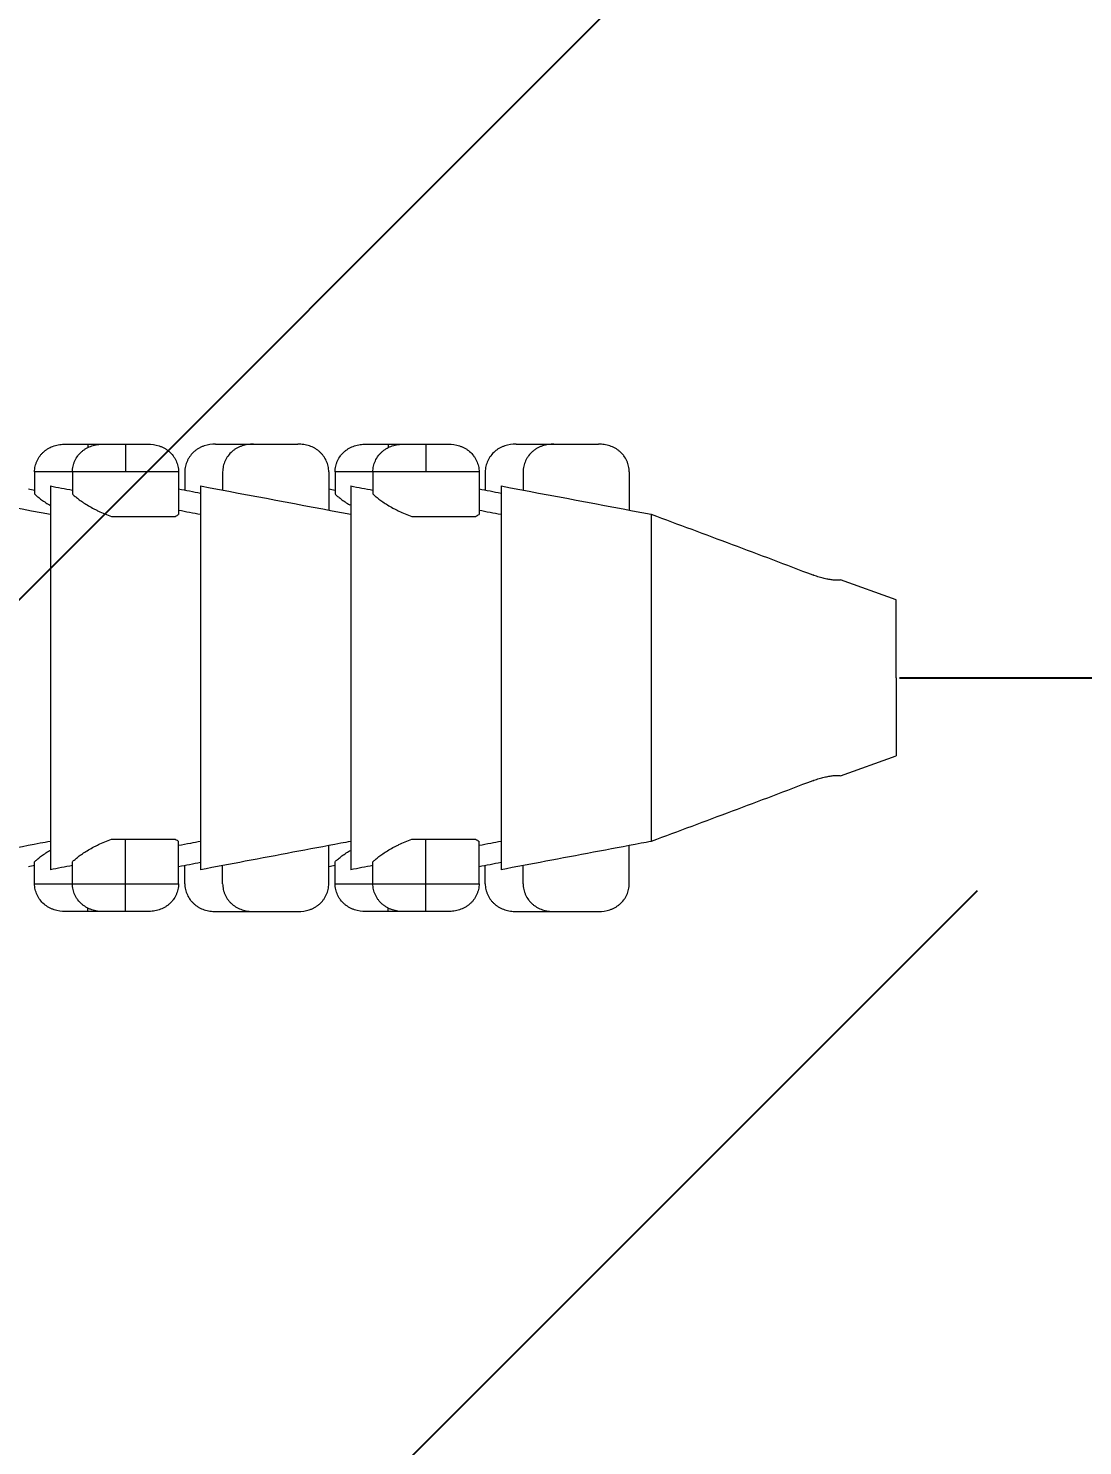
# Model space of a CAD drawing. Header units: millimetres. Extents: x 17284 to 19660, y -6011 to -2651.
# Drawn here: x 19234.32 to 19253.27, y -4805.53 to -4780.06 of the extents above; entities that cross this region are included whole.
import ezdxf

# ---------------------------------------------------------------- set-up
doc = ezdxf.new("R2010")
doc.units = ezdxf.units.MM
doc.layers.add('DIM', color=3, linetype='Continuous', lineweight=13)
doc.layers.add('hatch', color=2, linetype='Continuous')
doc.styles.get("Standard").update_dxf_attribs({"font": 'arial.ttf'})
doc.dimstyles.get("Standard").update_dxf_attribs({"dimtxt": 0.18, "dimasz": 0.18, "dimexe": 0.18, "dimexo": 0.0625, "dimgap": 0.09, "dimtad": 0, "dimtih": 1, "dimtoh": 1, "dimdec": 1, "dimdsep": 46, "dimtxsty": 'Standard', "dimcen": 0.09, "dimadec": 0, "dimazin": 0, "dimtfac": 1, "dimtdec": 1, "dimtofl": 0, "dimtmove": 0, "dimatfit": 3, "dimfxl": 1, "dimtolj": 1, "dimtzin": 0, "dimarcsym": 0})

# ---------------------------------------------------------------- blocks, each defined once
blk = doc.blocks.new('*D117')
at = {"layer": 'Defpoints', "color": 0, "transparency": 16777216}
for p in [(19249.918, -4791.73), (19343.61, -4791.73), (19249.918, -4934.73)]:
    blk.add_point(p, dxfattribs=at)
at = {"layer": 'DIM', "color": 0, "lineweight": -2, "transparency": 16777216}
for p, q in [((19249.98, -4791.73), (19343.79, -4791.73)), ((19343.61, -4809.73), (19343.61, -4849.034)), ((19343.61, -4916.73), (19343.61, -4877.427)), ((19249.98, -4934.73), (19343.79, -4934.73))]:
    blk.add_line(p, q, dxfattribs=at)
at = {"layer": 'DIM', "color": 0, "transparency": 16777216}
for points in [[(19340.61, -4809.73), (19346.61, -4809.73), (19343.61, -4791.73)], [(19340.61, -4916.73), (19346.61, -4916.73), (19343.61, -4934.73)]]:
    blk.add_solid(points, dxfattribs=at)
at = {"layer": 'DIM', "color": 3, "transparency": 16777216, "insert": (19343.61, -4863.23), "char_height": 18, "attachment_point": 5}
blk.add_mtext('\\A1;143', dxfattribs=at)

msp = doc.modelspace()

# ---------------------------------------------------------------- hatches: boundary and pattern name
at = {"layer": 'hatch'}
h = msp.add_hatch(dxfattribs=at)
h.set_pattern_fill('ANSI31', color=256, scale=5)
h.set_pattern_definition([(45, (4064.624, -113.49), (-11.22532, 11.22532), [])])
h.paths.add_polyline_path([(19201.381, -5647.37), (19251.381, -5647.37), (19251.381, -3576.803), (19201.381, -3576.803)])

# ---------------------------------------------------------------- linework, layer by layer
at = {"linetype": 'Continuous', "lineweight": 18, "extrusion": (-1, -2.22045e-16, 0)}
for p, q in [((19234.988, -4787.53), (19235.388, -4787.53)), ((19235.388, -4787.53), (19235.673, -4787.53)), ((19235.668, -4787.53), (19236.068, -4787.53)), ((19236.068, -4787.53), (19236.468, -4787.53)), ((19237.688, -4787.53), (19238.368, -4787.53)), ((19238.368, -4787.53), (19239.168, -4787.53)), ((19240.388, -4787.53), (19240.788, -4787.53)), ((19240.788, -4787.53), (19241.073, -4787.53)), ((19241.068, -4787.53), (19241.468, -4787.53)), ((19241.468, -4787.53), (19241.868, -4787.53)), ((19243.088, -4787.53), (19243.768, -4787.53)), ((19243.768, -4787.53), (19244.568, -4787.53)), ((19234.434, -4788.03), (19234.434, -4788.424)), ((19235.114, -4788.03), (19235.114, -4788.424)), ((19237.022, -4788.03), (19237.022, -4788.792)), ((19237.134, -4788.03), (19237.134, -4788.357)), ((19237.814, -4788.03), (19237.814, -4788.357)), ((19239.722, -4788.03), (19239.722, -4788.716)), ((19239.834, -4788.03), (19239.834, -4788.424)), ((19240.514, -4788.03), (19240.514, -4788.424)), ((19242.422, -4788.03), (19242.422, -4788.792)), ((19242.534, -4788.03), (19242.534, -4788.357)), ((19243.214, -4788.03), (19243.214, -4788.357)), ((19245.122, -4788.03), (19245.122, -4788.716)), ((19234.718, -4788.282), (19234.718, -4791.73)), ((19237.418, -4788.282), (19237.418, -4791.73)), ((19240.118, -4788.282), (19240.118, -4791.73)), ((19242.818, -4788.282), (19242.818, -4791.73)), ((19245.518, -4788.791), (19245.518, -4791.73)), ((19235.816, -4788.83), (19236.96, -4788.83)), ((19241.216, -4788.83), (19242.36, -4788.83)), ((19248.918, -4789.97), (19248.918, -4789.967)), ((19249.918, -4790.33), (19248.918, -4789.967)), ((19249.918, -4791.73), (19249.918, -4790.33)), ((19234.718, -4791.73), (19234.718, -4795.179)), ((19237.418, -4791.73), (19237.418, -4795.179)), ((19240.118, -4791.73), (19240.118, -4795.179)), ((19242.818, -4791.73), (19242.818, -4795.179)), ((19245.518, -4791.73), (19245.518, -4794.67)), ((19249.918, -4791.73), (19249.918, -4793.13)), ((19248.918, -4793.494), (19249.918, -4793.13)), ((19248.918, -4793.491), (19248.918, -4793.494)), ((19235.816, -4794.63), (19236.068, -4794.63)), ((19236.068, -4794.63), (19236.96, -4794.63)), ((19241.216, -4794.63), (19241.468, -4794.63)), ((19241.468, -4794.63), (19242.36, -4794.63)), ((19237.022, -4795.43), (19237.022, -4794.669)), ((19239.722, -4795.43), (19239.722, -4794.745)), ((19242.422, -4795.43), (19242.422, -4794.669)), ((19245.122, -4795.43), (19245.122, -4794.745)), ((19234.434, -4795.43), (19234.434, -4795.037)), ((19235.114, -4795.43), (19235.114, -4795.037)), ((19237.134, -4795.43), (19237.134, -4795.104)), ((19237.814, -4795.43), (19237.814, -4795.104)), ((19239.834, -4795.43), (19239.834, -4795.037)), ((19240.514, -4795.43), (19240.514, -4795.037)), ((19242.534, -4795.43), (19242.534, -4795.104)), ((19243.214, -4795.43), (19243.214, -4795.104)), ((19235.388, -4795.93), (19234.988, -4795.93)), ((19235.672, -4795.93), (19235.388, -4795.93)), ((19236.068, -4795.93), (19235.668, -4795.93)), ((19236.468, -4795.93), (19236.068, -4795.93)), ((19237.688, -4795.93), (19238.368, -4795.93)), ((19238.368, -4795.93), (19239.168, -4795.93)), ((19240.788, -4795.93), (19240.388, -4795.93)), ((19241.068, -4795.93), (19240.788, -4795.93)), ((19241.468, -4795.93), (19241.068, -4795.93)), ((19241.868, -4795.93), (19241.468, -4795.93)), ((19243.088, -4795.93), (19243.768, -4795.93)), ((19243.768, -4795.93), (19244.568, -4795.93))]:
    msp.add_line(p, q, dxfattribs=at)
at = {"linetype": 'Continuous', "lineweight": 13, "extrusion": (-1, -2.22045e-16, 0)}
for p, q in [((19235.388, -4787.53), (19235.388, -4787.593)), ((19236.068, -4787.53), (19236.068, -4788.03)), ((19240.788, -4787.53), (19240.788, -4787.593)), ((19241.468, -4787.53), (19241.468, -4788.03)), ((19235.11, -4788.03), (19234.434, -4788.03)), ((19236.068, -4788.03), (19235.114, -4788.03)), ((19237.022, -4788.03), (19236.068, -4788.03)), ((19240.51, -4788.03), (19239.834, -4788.03)), ((19241.468, -4788.03), (19240.514, -4788.03)), ((19242.422, -4788.03), (19241.468, -4788.03)), ((19236.068, -4795.43), (19236.068, -4794.63)), ((19241.468, -4795.43), (19241.468, -4794.63)), ((19234.434, -4795.43), (19235.109, -4795.43)), ((19235.114, -4795.43), (19236.068, -4795.43)), ((19236.068, -4795.43), (19237.022, -4795.43)), ((19236.068, -4795.93), (19236.068, -4795.43)), ((19239.834, -4795.43), (19240.509, -4795.43)), ((19240.514, -4795.43), (19241.468, -4795.43)), ((19241.468, -4795.93), (19241.468, -4795.43)), ((19241.468, -4795.43), (19242.422, -4795.43)), ((19235.388, -4795.93), (19235.388, -4795.867)), ((19240.788, -4795.93), (19240.788, -4795.867))]:
    msp.add_line(p, q, dxfattribs=at)
at = {"linetype": 'Continuous', "lineweight": 18}
for points, knots in [([(19234.434, -4788.03), (19234.434, -4787.995), (19234.438, -4787.961), (19234.449, -4787.91), (19234.454, -4787.894), (19234.465, -4787.861), (19234.472, -4787.844), (19234.494, -4787.797), (19234.511, -4787.768), (19234.538, -4787.733), (19234.543, -4787.726), (19234.554, -4787.713), (19234.572, -4787.693), (19234.603, -4787.663), (19234.63, -4787.642), (19234.659, -4787.622), (19234.673, -4787.613), (19234.719, -4787.587), (19234.75, -4787.573), (19234.8, -4787.557), (19234.817, -4787.552), (19234.85, -4787.544), (19234.868, -4787.54), (19234.919, -4787.533), (19234.953, -4787.53), (19234.988, -4787.53)], [0, 0, 0, 0, 0.125, 0.125, 0.1875, 0.1875, 0.25, 0.25, 0.375, 0.375, 0.40625, 0.40625, 0.4375, 0.5, 0.5625, 0.5625, 0.625, 0.625, 0.75, 0.75, 0.8125, 0.8125, 0.875, 0.875, 1, 1, 1, 1]), ([(19235.114, -4788.03), (19235.114, -4787.995), (19235.118, -4787.961), (19235.129, -4787.91), (19235.134, -4787.894), (19235.145, -4787.861), (19235.151, -4787.844), (19235.173, -4787.797), (19235.191, -4787.768), (19235.217, -4787.733), (19235.223, -4787.726), (19235.234, -4787.713), (19235.251, -4787.693), (19235.282, -4787.663), (19235.31, -4787.642), (19235.338, -4787.622), (19235.353, -4787.613), (19235.398, -4787.587), (19235.43, -4787.573), (19235.479, -4787.557), (19235.496, -4787.552), (19235.53, -4787.544), (19235.547, -4787.54), (19235.598, -4787.533), (19235.633, -4787.53), (19235.668, -4787.53)], [0, 0, 0, 0, 0.125, 0.125, 0.1875, 0.1875, 0.25, 0.25, 0.375, 0.375, 0.40625, 0.40625, 0.4375, 0.5, 0.5625, 0.5625, 0.625, 0.625, 0.75, 0.75, 0.8125, 0.8125, 0.875, 0.875, 1, 1, 1, 1]), ([(19236.468, -4787.53), (19236.538, -4787.53), (19236.606, -4787.54), (19236.688, -4787.567), (19236.705, -4787.574), (19236.736, -4787.588), (19236.767, -4787.603), (19236.797, -4787.621), (19236.818, -4787.636), (19236.825, -4787.642), (19236.839, -4787.652), (19236.845, -4787.658), (19236.879, -4787.686), (19236.902, -4787.712), (19236.934, -4787.753), (19236.943, -4787.767), (19236.957, -4787.79), (19236.961, -4787.797), (19236.969, -4787.813), (19236.973, -4787.82), (19236.992, -4787.86), (19237.003, -4787.892), (19237.014, -4787.943), (19237.017, -4787.961), (19237.021, -4787.995), (19237.022, -4788.013), (19237.022, -4788.03)], [0, 0, 0, 0, 0.25, 0.25, 0.3125, 0.3125, 0.375, 0.4375, 0.4375, 0.46875, 0.46875, 0.5, 0.5, 0.625, 0.625, 0.6875, 0.6875, 0.71875, 0.71875, 0.75, 0.75, 0.875, 0.875, 0.9375, 0.9375, 1, 1, 1, 1]), ([(19237.688, -4787.53), (19237.619, -4787.53), (19237.55, -4787.54), (19237.468, -4787.567), (19237.452, -4787.574), (19237.42, -4787.588), (19237.389, -4787.603), (19237.36, -4787.621), (19237.338, -4787.636), (19237.331, -4787.642), (19237.318, -4787.652), (19237.311, -4787.658), (19237.278, -4787.686), (19237.254, -4787.712), (19237.223, -4787.753), (19237.213, -4787.767), (19237.199, -4787.79), (19237.195, -4787.797), (19237.187, -4787.813), (19237.183, -4787.82), (19237.165, -4787.86), (19237.154, -4787.892), (19237.142, -4787.943), (19237.139, -4787.961), (19237.135, -4787.995), (19237.134, -4788.013), (19237.134, -4788.03)], [0, 0, 0, 0, 0.25, 0.25, 0.3125, 0.3125, 0.375, 0.4375, 0.4375, 0.46875, 0.46875, 0.5, 0.5, 0.625, 0.625, 0.6875, 0.6875, 0.71875, 0.71875, 0.75, 0.75, 0.875, 0.875, 0.9375, 0.9375, 1, 1, 1, 1]), ([(19238.368, -4787.53), (19238.298, -4787.53), (19238.23, -4787.54), (19238.147, -4787.567), (19238.131, -4787.574), (19238.099, -4787.588), (19238.068, -4787.603), (19238.039, -4787.621), (19238.018, -4787.636), (19238.011, -4787.642), (19237.997, -4787.652), (19237.99, -4787.658), (19237.957, -4787.686), (19237.933, -4787.712), (19237.902, -4787.753), (19237.892, -4787.767), (19237.879, -4787.79), (19237.874, -4787.797), (19237.866, -4787.813), (19237.862, -4787.82), (19237.844, -4787.86), (19237.833, -4787.892), (19237.822, -4787.943), (19237.819, -4787.961), (19237.815, -4787.995), (19237.814, -4788.013), (19237.814, -4788.03)], [0, 0, 0, 0, 0.25, 0.25, 0.3125, 0.3125, 0.375, 0.4375, 0.4375, 0.46875, 0.46875, 0.5, 0.5, 0.625, 0.625, 0.6875, 0.6875, 0.71875, 0.71875, 0.75, 0.75, 0.875, 0.875, 0.9375, 0.9375, 1, 1, 1, 1]), ([(19239.722, -4788.03), (19239.722, -4787.995), (19239.718, -4787.961), (19239.707, -4787.91), (19239.702, -4787.894), (19239.691, -4787.861), (19239.684, -4787.844), (19239.663, -4787.797), (19239.645, -4787.768), (19239.618, -4787.733), (19239.613, -4787.726), (19239.602, -4787.713), (19239.584, -4787.693), (19239.553, -4787.663), (19239.526, -4787.642), (19239.498, -4787.622), (19239.483, -4787.613), (19239.437, -4787.587), (19239.406, -4787.573), (19239.356, -4787.557), (19239.34, -4787.552), (19239.306, -4787.544), (19239.289, -4787.54), (19239.237, -4787.533), (19239.203, -4787.53), (19239.168, -4787.53)], [0, 0, 0, 0, 0.125, 0.125, 0.1875, 0.1875, 0.25, 0.25, 0.375, 0.375, 0.40625, 0.40625, 0.4375, 0.5, 0.5625, 0.5625, 0.625, 0.625, 0.75, 0.75, 0.8125, 0.8125, 0.875, 0.875, 1, 1, 1, 1]), ([(19239.834, -4788.03), (19239.834, -4787.995), (19239.838, -4787.961), (19239.849, -4787.91), (19239.854, -4787.894), (19239.865, -4787.861), (19239.872, -4787.844), (19239.894, -4787.797), (19239.911, -4787.768), (19239.938, -4787.733), (19239.943, -4787.726), (19239.954, -4787.713), (19239.972, -4787.693), (19240.003, -4787.663), (19240.03, -4787.642), (19240.059, -4787.622), (19240.073, -4787.613), (19240.119, -4787.587), (19240.15, -4787.573), (19240.2, -4787.557), (19240.217, -4787.552), (19240.25, -4787.544), (19240.268, -4787.54), (19240.319, -4787.533), (19240.353, -4787.53), (19240.388, -4787.53)], [0, 0, 0, 0, 0.125, 0.125, 0.1875, 0.1875, 0.25, 0.25, 0.375, 0.375, 0.40625, 0.40625, 0.4375, 0.5, 0.5625, 0.5625, 0.625, 0.625, 0.75, 0.75, 0.8125, 0.8125, 0.875, 0.875, 1, 1, 1, 1]), ([(19240.514, -4788.03), (19240.514, -4787.995), (19240.518, -4787.961), (19240.529, -4787.91), (19240.534, -4787.894), (19240.545, -4787.861), (19240.551, -4787.844), (19240.573, -4787.797), (19240.591, -4787.768), (19240.617, -4787.733), (19240.623, -4787.726), (19240.634, -4787.713), (19240.651, -4787.693), (19240.682, -4787.663), (19240.71, -4787.642), (19240.738, -4787.622), (19240.753, -4787.613), (19240.798, -4787.587), (19240.83, -4787.573), (19240.879, -4787.557), (19240.896, -4787.552), (19240.93, -4787.544), (19240.947, -4787.54), (19240.998, -4787.533), (19241.033, -4787.53), (19241.068, -4787.53)], [0, 0, 0, 0, 0.125, 0.125, 0.1875, 0.1875, 0.25, 0.25, 0.375, 0.375, 0.40625, 0.40625, 0.4375, 0.5, 0.5625, 0.5625, 0.625, 0.625, 0.75, 0.75, 0.8125, 0.8125, 0.875, 0.875, 1, 1, 1, 1]), ([(19241.868, -4787.53), (19241.938, -4787.53), (19242.006, -4787.54), (19242.088, -4787.567), (19242.105, -4787.574), (19242.136, -4787.588), (19242.167, -4787.603), (19242.197, -4787.621), (19242.218, -4787.636), (19242.225, -4787.642), (19242.239, -4787.652), (19242.245, -4787.658), (19242.279, -4787.686), (19242.302, -4787.712), (19242.334, -4787.753), (19242.343, -4787.767), (19242.357, -4787.79), (19242.361, -4787.797), (19242.369, -4787.813), (19242.373, -4787.82), (19242.392, -4787.86), (19242.403, -4787.892), (19242.414, -4787.943), (19242.417, -4787.961), (19242.421, -4787.995), (19242.422, -4788.013), (19242.422, -4788.03)], [0, 0, 0, 0, 0.25, 0.25, 0.3125, 0.3125, 0.375, 0.4375, 0.4375, 0.46875, 0.46875, 0.5, 0.5, 0.625, 0.625, 0.6875, 0.6875, 0.71875, 0.71875, 0.75, 0.75, 0.875, 0.875, 0.9375, 0.9375, 1, 1, 1, 1]), ([(19243.088, -4787.53), (19243.019, -4787.53), (19242.95, -4787.54), (19242.868, -4787.567), (19242.852, -4787.574), (19242.82, -4787.588), (19242.789, -4787.603), (19242.76, -4787.621), (19242.738, -4787.636), (19242.731, -4787.642), (19242.718, -4787.652), (19242.711, -4787.658), (19242.678, -4787.686), (19242.654, -4787.712), (19242.623, -4787.753), (19242.613, -4787.767), (19242.599, -4787.79), (19242.595, -4787.797), (19242.587, -4787.813), (19242.583, -4787.82), (19242.565, -4787.86), (19242.554, -4787.892), (19242.542, -4787.943), (19242.539, -4787.961), (19242.535, -4787.995), (19242.534, -4788.013), (19242.534, -4788.03)], [0, 0, 0, 0, 0.25, 0.25, 0.3125, 0.3125, 0.375, 0.4375, 0.4375, 0.46875, 0.46875, 0.5, 0.5, 0.625, 0.625, 0.6875, 0.6875, 0.71875, 0.71875, 0.75, 0.75, 0.875, 0.875, 0.9375, 0.9375, 1, 1, 1, 1]), ([(19243.768, -4787.53), (19243.698, -4787.53), (19243.63, -4787.54), (19243.547, -4787.567), (19243.531, -4787.574), (19243.499, -4787.588), (19243.468, -4787.603), (19243.439, -4787.621), (19243.418, -4787.636), (19243.411, -4787.642), (19243.397, -4787.652), (19243.39, -4787.658), (19243.357, -4787.686), (19243.333, -4787.712), (19243.302, -4787.753), (19243.292, -4787.767), (19243.279, -4787.79), (19243.274, -4787.797), (19243.266, -4787.813), (19243.262, -4787.82), (19243.244, -4787.86), (19243.233, -4787.892), (19243.222, -4787.943), (19243.219, -4787.961), (19243.215, -4787.995), (19243.214, -4788.013), (19243.214, -4788.03)], [0, 0, 0, 0, 0.25, 0.25, 0.3125, 0.3125, 0.375, 0.4375, 0.4375, 0.46875, 0.46875, 0.5, 0.5, 0.625, 0.625, 0.6875, 0.6875, 0.71875, 0.71875, 0.75, 0.75, 0.875, 0.875, 0.9375, 0.9375, 1, 1, 1, 1]), ([(19245.122, -4788.03), (19245.122, -4787.995), (19245.118, -4787.961), (19245.107, -4787.91), (19245.102, -4787.894), (19245.091, -4787.861), (19245.084, -4787.844), (19245.063, -4787.797), (19245.045, -4787.768), (19245.018, -4787.733), (19245.013, -4787.726), (19245.002, -4787.713), (19244.984, -4787.693), (19244.953, -4787.663), (19244.926, -4787.642), (19244.898, -4787.622), (19244.883, -4787.613), (19244.837, -4787.587), (19244.806, -4787.573), (19244.756, -4787.557), (19244.74, -4787.552), (19244.706, -4787.544), (19244.689, -4787.54), (19244.637, -4787.533), (19244.603, -4787.53), (19244.568, -4787.53)], [0, 0, 0, 0, 0.125, 0.125, 0.1875, 0.1875, 0.25, 0.25, 0.375, 0.375, 0.40625, 0.40625, 0.4375, 0.5, 0.5625, 0.5625, 0.625, 0.625, 0.75, 0.75, 0.8125, 0.8125, 0.875, 0.875, 1, 1, 1, 1]), ([(19234.434, -4788.424), (19234.448, -4788.438), (19234.463, -4788.453), (19234.499, -4788.484), (19234.519, -4788.5), (19234.552, -4788.525), (19234.564, -4788.534), (19234.589, -4788.552), (19234.602, -4788.56), (19234.642, -4788.587), (19234.67, -4788.606), (19234.703, -4788.625), (19234.705, -4788.627), (19234.708, -4788.629)], [0, 0, 0, 0, 0.244671, 0.244671, 0.489341, 0.489341, 0.611677, 0.611677, 0.734012, 0.734012, 0.978683, 0.978683, 1, 1, 1, 1]), ([(19235.114, -4788.424), (19235.127, -4788.438), (19235.143, -4788.453), (19235.178, -4788.484), (19235.198, -4788.5), (19235.232, -4788.525), (19235.244, -4788.534), (19235.268, -4788.552), (19235.281, -4788.56), (19235.321, -4788.587), (19235.349, -4788.606), (19235.409, -4788.642), (19235.441, -4788.66), (19235.491, -4788.688), (19235.509, -4788.697), (19235.544, -4788.715), (19235.562, -4788.724), (19235.617, -4788.75), (19235.655, -4788.767), (19235.733, -4788.8), (19235.774, -4788.816), (19235.816, -4788.83)], [0, 0, 0, 0, 0.125, 0.125, 0.25, 0.25, 0.3125, 0.3125, 0.375, 0.375, 0.5, 0.5, 0.625, 0.625, 0.6875, 0.6875, 0.75, 0.75, 0.875, 0.875, 1, 1, 1, 1]), ([(19239.834, -4788.424), (19239.848, -4788.438), (19239.863, -4788.453), (19239.899, -4788.484), (19239.919, -4788.5), (19239.952, -4788.525), (19239.964, -4788.534), (19239.989, -4788.552), (19240.002, -4788.56), (19240.042, -4788.587), (19240.07, -4788.606), (19240.103, -4788.625), (19240.105, -4788.627), (19240.108, -4788.629)], [0, 0, 0, 0, 0.244671, 0.244671, 0.489341, 0.489341, 0.611677, 0.611677, 0.734012, 0.734012, 0.978683, 0.978683, 1, 1, 1, 1]), ([(19240.514, -4788.424), (19240.527, -4788.438), (19240.543, -4788.453), (19240.578, -4788.484), (19240.598, -4788.5), (19240.632, -4788.525), (19240.644, -4788.534), (19240.668, -4788.552), (19240.681, -4788.56), (19240.721, -4788.587), (19240.749, -4788.606), (19240.809, -4788.642), (19240.841, -4788.66), (19240.891, -4788.688), (19240.909, -4788.697), (19240.944, -4788.715), (19240.962, -4788.724), (19241.017, -4788.75), (19241.055, -4788.767), (19241.133, -4788.8), (19241.174, -4788.816), (19241.216, -4788.83)], [0, 0, 0, 0, 0.125, 0.125, 0.25, 0.25, 0.3125, 0.3125, 0.375, 0.375, 0.5, 0.5, 0.625, 0.625, 0.6875, 0.6875, 0.75, 0.75, 0.875, 0.875, 1, 1, 1, 1]), ([(19245.518, -4788.791), (19246.002, -4788.971), (19246.486, -4789.151), (19247.453, -4789.513), (19247.936, -4789.695), (19248.418, -4789.88)], [0, 0, 0, 0, 0.5, 0.5, 1, 1, 1, 1]), ([(19248.918, -4789.97), (19248.918, -4789.971), (19248.914, -4789.973), (19248.905, -4789.975), (19248.901, -4789.976), (19248.891, -4789.976), (19248.885, -4789.977), (19248.866, -4789.977), (19248.85, -4789.977), (19248.827, -4789.976), (19248.822, -4789.976), (19248.812, -4789.975), (19248.806, -4789.975), (19248.79, -4789.973), (19248.779, -4789.972), (19248.744, -4789.968), (19248.718, -4789.964), (19248.663, -4789.953), (19248.634, -4789.947), (19248.589, -4789.936), (19248.574, -4789.931), (19248.543, -4789.922), (19248.527, -4789.918), (19248.48, -4789.903), (19248.449, -4789.892), (19248.418, -4789.88)], [0, 0, 0, 0, 0.125, 0.125, 0.1875, 0.1875, 0.25, 0.25, 0.375, 0.375, 0.40625, 0.40625, 0.4375, 0.4375, 0.5, 0.5, 0.625, 0.625, 0.75, 0.75, 0.8125, 0.8125, 0.875, 0.875, 1, 1, 1, 1]), ([(19248.418, -4793.581), (19247.936, -4793.765), (19247.453, -4793.948), (19246.486, -4794.31), (19246.002, -4794.49), (19245.518, -4794.67)], [0, 0, 0, 0, 0.5, 0.5, 1, 1, 1, 1]), ([(19248.418, -4793.581), (19248.449, -4793.569), (19248.48, -4793.558), (19248.527, -4793.543), (19248.542, -4793.538), (19248.573, -4793.53), (19248.588, -4793.525), (19248.634, -4793.514), (19248.662, -4793.508), (19248.703, -4793.5), (19248.717, -4793.497), (19248.743, -4793.493), (19248.755, -4793.492), (19248.791, -4793.487), (19248.812, -4793.486), (19248.836, -4793.484), (19248.84, -4793.484), (19248.849, -4793.484), (19248.861, -4793.484), (19248.879, -4793.484), (19248.891, -4793.484), (19248.9, -4793.485), (19248.905, -4793.486), (19248.914, -4793.488), (19248.918, -4793.489), (19248.918, -4793.491)], [0, 0, 0, 0, 0.125, 0.125, 0.1875, 0.1875, 0.25, 0.25, 0.375, 0.375, 0.4375, 0.4375, 0.5, 0.5, 0.625, 0.625, 0.65625, 0.65625, 0.6875, 0.75, 0.8125, 0.8125, 0.875, 0.875, 1, 1, 1, 1]), ([(19235.114, -4795.037), (19235.127, -4795.023), (19235.143, -4795.008), (19235.178, -4794.977), (19235.198, -4794.961), (19235.232, -4794.935), (19235.244, -4794.927), (19235.268, -4794.909), (19235.281, -4794.9), (19235.321, -4794.873), (19235.349, -4794.855), (19235.409, -4794.819), (19235.441, -4794.801), (19235.491, -4794.773), (19235.509, -4794.764), (19235.544, -4794.746), (19235.562, -4794.737), (19235.617, -4794.711), (19235.655, -4794.694), (19235.733, -4794.661), (19235.774, -4794.645), (19235.816, -4794.63)], [0, 0, 0, 0, 0.125, 0.125, 0.25, 0.25, 0.3125, 0.3125, 0.375, 0.375, 0.5, 0.5, 0.625, 0.625, 0.6875, 0.6875, 0.75, 0.75, 0.875, 0.875, 1, 1, 1, 1]), ([(19240.514, -4795.037), (19240.527, -4795.023), (19240.543, -4795.008), (19240.578, -4794.977), (19240.598, -4794.961), (19240.632, -4794.935), (19240.644, -4794.927), (19240.668, -4794.909), (19240.681, -4794.9), (19240.721, -4794.873), (19240.749, -4794.855), (19240.809, -4794.819), (19240.841, -4794.801), (19240.891, -4794.773), (19240.909, -4794.764), (19240.944, -4794.746), (19240.962, -4794.737), (19241.017, -4794.711), (19241.055, -4794.694), (19241.133, -4794.661), (19241.174, -4794.645), (19241.216, -4794.63)], [0, 0, 0, 0, 0.125, 0.125, 0.25, 0.25, 0.3125, 0.3125, 0.375, 0.375, 0.5, 0.5, 0.625, 0.625, 0.6875, 0.6875, 0.75, 0.75, 0.875, 0.875, 1, 1, 1, 1]), ([(19234.718, -4794.67), (19234.657, -4794.681), (19234.596, -4794.693), (19233.964, -4794.812), (19233.392, -4794.92), (19232.553, -4795.078), (19232.285, -4795.128), (19232.018, -4795.179)], [0, 0, 0, 0, 0.067447, 0.067447, 0.702741, 0.702741, 1, 1, 1, 1]), ([(19234.434, -4795.037), (19234.448, -4795.023), (19234.463, -4795.008), (19234.499, -4794.977), (19234.519, -4794.961), (19234.552, -4794.935), (19234.564, -4794.927), (19234.589, -4794.909), (19234.602, -4794.9), (19234.642, -4794.873), (19234.67, -4794.855), (19234.703, -4794.835), (19234.705, -4794.834), (19234.708, -4794.832)], [0, 0, 0, 0, 0.244671, 0.244671, 0.489341, 0.489341, 0.611677, 0.611677, 0.734012, 0.734012, 0.978683, 0.978683, 1, 1, 1, 1]), ([(19237.418, -4794.67), (19237.357, -4794.681), (19237.296, -4794.693), (19237.164, -4794.718), (19237.093, -4794.731), (19237.022, -4794.745)], [0, 0, 0, 0, 0.459752, 0.459752, 1, 1, 1, 1]), ([(19240.118, -4794.67), (19240.057, -4794.681), (19239.996, -4794.693), (19239.364, -4794.812), (19238.792, -4794.92), (19237.953, -4795.078), (19237.685, -4795.128), (19237.418, -4795.179)], [0, 0, 0, 0, 0.067447, 0.067447, 0.702741, 0.702741, 1, 1, 1, 1]), ([(19239.834, -4795.037), (19239.848, -4795.023), (19239.863, -4795.008), (19239.899, -4794.977), (19239.919, -4794.961), (19239.952, -4794.935), (19239.964, -4794.927), (19239.989, -4794.909), (19240.002, -4794.9), (19240.042, -4794.873), (19240.07, -4794.855), (19240.103, -4794.835), (19240.105, -4794.834), (19240.108, -4794.832)], [0, 0, 0, 0, 0.244671, 0.244671, 0.489341, 0.489341, 0.611677, 0.611677, 0.734012, 0.734012, 0.978683, 0.978683, 1, 1, 1, 1]), ([(19242.818, -4794.67), (19242.757, -4794.681), (19242.696, -4794.693), (19242.564, -4794.718), (19242.493, -4794.731), (19242.422, -4794.745)], [0, 0, 0, 0, 0.459752, 0.459752, 1, 1, 1, 1]), ([(19245.518, -4794.67), (19245.457, -4794.681), (19245.396, -4794.693), (19244.764, -4794.812), (19244.192, -4794.92), (19243.353, -4795.078), (19243.085, -4795.128), (19242.818, -4795.179)], [0, 0, 0, 0, 0.067447, 0.067447, 0.702741, 0.702741, 1, 1, 1, 1]), ([(19234.988, -4795.93), (19234.919, -4795.93), (19234.85, -4795.921), (19234.768, -4795.894), (19234.752, -4795.887), (19234.72, -4795.873), (19234.689, -4795.858), (19234.66, -4795.839), (19234.638, -4795.824), (19234.631, -4795.819), (19234.618, -4795.809), (19234.611, -4795.803), (19234.578, -4795.774), (19234.554, -4795.749), (19234.523, -4795.708), (19234.513, -4795.694), (19234.499, -4795.671), (19234.495, -4795.664), (19234.487, -4795.648), (19234.483, -4795.64), (19234.465, -4795.601), (19234.454, -4795.568), (19234.442, -4795.517), (19234.439, -4795.5), (19234.435, -4795.465), (19234.434, -4795.448), (19234.434, -4795.43)], [0, 0, 0, 0, 0.25, 0.25, 0.3125, 0.3125, 0.375, 0.4375, 0.4375, 0.46875, 0.46875, 0.5, 0.5, 0.625, 0.625, 0.6875, 0.6875, 0.71875, 0.71875, 0.75, 0.75, 0.875, 0.875, 0.9375, 0.9375, 1, 1, 1, 1]), ([(19235.668, -4795.93), (19235.598, -4795.93), (19235.53, -4795.921), (19235.447, -4795.894), (19235.431, -4795.887), (19235.399, -4795.873), (19235.368, -4795.858), (19235.339, -4795.839), (19235.318, -4795.824), (19235.311, -4795.819), (19235.297, -4795.809), (19235.29, -4795.803), (19235.257, -4795.774), (19235.233, -4795.749), (19235.202, -4795.708), (19235.192, -4795.694), (19235.179, -4795.671), (19235.174, -4795.664), (19235.166, -4795.648), (19235.162, -4795.64), (19235.144, -4795.601), (19235.133, -4795.568), (19235.122, -4795.517), (19235.119, -4795.5), (19235.115, -4795.465), (19235.114, -4795.448), (19235.114, -4795.43)], [0, 0, 0, 0, 0.25, 0.25, 0.3125, 0.3125, 0.375, 0.4375, 0.4375, 0.46875, 0.46875, 0.5, 0.5, 0.625, 0.625, 0.6875, 0.6875, 0.71875, 0.71875, 0.75, 0.75, 0.875, 0.875, 0.9375, 0.9375, 1, 1, 1, 1]), ([(19237.022, -4795.43), (19237.022, -4795.465), (19237.018, -4795.5), (19237.007, -4795.55), (19237.002, -4795.567), (19236.991, -4795.6), (19236.984, -4795.616), (19236.963, -4795.663), (19236.945, -4795.693), (19236.918, -4795.728), (19236.913, -4795.735), (19236.902, -4795.748), (19236.884, -4795.767), (19236.853, -4795.797), (19236.826, -4795.819), (19236.798, -4795.839), (19236.783, -4795.848), (19236.737, -4795.874), (19236.706, -4795.888), (19236.656, -4795.904), (19236.64, -4795.909), (19236.606, -4795.917), (19236.589, -4795.92), (19236.537, -4795.928), (19236.503, -4795.93), (19236.468, -4795.93)], [0, 0, 0, 0, 0.125, 0.125, 0.1875, 0.1875, 0.25, 0.25, 0.375, 0.375, 0.40625, 0.40625, 0.4375, 0.5, 0.5625, 0.5625, 0.625, 0.625, 0.75, 0.75, 0.8125, 0.8125, 0.875, 0.875, 1, 1, 1, 1]), ([(19237.134, -4795.43), (19237.134, -4795.465), (19237.138, -4795.5), (19237.149, -4795.55), (19237.154, -4795.567), (19237.165, -4795.6), (19237.172, -4795.616), (19237.194, -4795.663), (19237.211, -4795.693), (19237.238, -4795.728), (19237.243, -4795.735), (19237.254, -4795.748), (19237.272, -4795.767), (19237.303, -4795.797), (19237.33, -4795.819), (19237.359, -4795.839), (19237.373, -4795.848), (19237.419, -4795.874), (19237.45, -4795.888), (19237.5, -4795.904), (19237.517, -4795.909), (19237.55, -4795.917), (19237.568, -4795.92), (19237.619, -4795.928), (19237.653, -4795.93), (19237.688, -4795.93)], [0, 0, 0, 0, 0.125, 0.125, 0.1875, 0.1875, 0.25, 0.25, 0.375, 0.375, 0.40625, 0.40625, 0.4375, 0.5, 0.5625, 0.5625, 0.625, 0.625, 0.75, 0.75, 0.8125, 0.8125, 0.875, 0.875, 1, 1, 1, 1]), ([(19237.814, -4795.43), (19237.814, -4795.465), (19237.818, -4795.5), (19237.829, -4795.55), (19237.834, -4795.567), (19237.845, -4795.6), (19237.851, -4795.616), (19237.873, -4795.663), (19237.891, -4795.693), (19237.917, -4795.728), (19237.923, -4795.735), (19237.934, -4795.748), (19237.951, -4795.767), (19237.982, -4795.797), (19238.01, -4795.819), (19238.038, -4795.839), (19238.053, -4795.848), (19238.098, -4795.874), (19238.13, -4795.888), (19238.179, -4795.904), (19238.196, -4795.909), (19238.23, -4795.917), (19238.247, -4795.92), (19238.298, -4795.928), (19238.333, -4795.93), (19238.368, -4795.93)], [0, 0, 0, 0, 0.125, 0.125, 0.1875, 0.1875, 0.25, 0.25, 0.375, 0.375, 0.40625, 0.40625, 0.4375, 0.5, 0.5625, 0.5625, 0.625, 0.625, 0.75, 0.75, 0.8125, 0.8125, 0.875, 0.875, 1, 1, 1, 1]), ([(19239.168, -4795.93), (19239.238, -4795.93), (19239.306, -4795.921), (19239.388, -4795.894), (19239.405, -4795.887), (19239.436, -4795.873), (19239.467, -4795.858), (19239.497, -4795.839), (19239.518, -4795.824), (19239.525, -4795.819), (19239.539, -4795.809), (19239.545, -4795.803), (19239.579, -4795.774), (19239.602, -4795.749), (19239.634, -4795.708), (19239.643, -4795.694), (19239.657, -4795.671), (19239.661, -4795.664), (19239.669, -4795.648), (19239.673, -4795.64), (19239.692, -4795.601), (19239.703, -4795.568), (19239.714, -4795.517), (19239.717, -4795.5), (19239.721, -4795.465), (19239.722, -4795.448), (19239.722, -4795.43)], [0, 0, 0, 0, 0.25, 0.25, 0.3125, 0.3125, 0.375, 0.4375, 0.4375, 0.46875, 0.46875, 0.5, 0.5, 0.625, 0.625, 0.6875, 0.6875, 0.71875, 0.71875, 0.75, 0.75, 0.875, 0.875, 0.9375, 0.9375, 1, 1, 1, 1]), ([(19240.388, -4795.93), (19240.319, -4795.93), (19240.25, -4795.921), (19240.168, -4795.894), (19240.152, -4795.887), (19240.12, -4795.873), (19240.089, -4795.858), (19240.06, -4795.839), (19240.038, -4795.824), (19240.031, -4795.819), (19240.018, -4795.809), (19240.011, -4795.803), (19239.978, -4795.774), (19239.954, -4795.749), (19239.923, -4795.708), (19239.913, -4795.694), (19239.899, -4795.671), (19239.895, -4795.664), (19239.887, -4795.648), (19239.883, -4795.64), (19239.865, -4795.601), (19239.854, -4795.568), (19239.842, -4795.517), (19239.839, -4795.5), (19239.835, -4795.465), (19239.834, -4795.448), (19239.834, -4795.43)], [0, 0, 0, 0, 0.25, 0.25, 0.3125, 0.3125, 0.375, 0.4375, 0.4375, 0.46875, 0.46875, 0.5, 0.5, 0.625, 0.625, 0.6875, 0.6875, 0.71875, 0.71875, 0.75, 0.75, 0.875, 0.875, 0.9375, 0.9375, 1, 1, 1, 1]), ([(19241.068, -4795.93), (19240.998, -4795.93), (19240.93, -4795.921), (19240.847, -4795.894), (19240.831, -4795.887), (19240.799, -4795.873), (19240.768, -4795.858), (19240.739, -4795.839), (19240.718, -4795.824), (19240.711, -4795.819), (19240.697, -4795.809), (19240.69, -4795.803), (19240.657, -4795.774), (19240.633, -4795.749), (19240.602, -4795.708), (19240.592, -4795.694), (19240.579, -4795.671), (19240.574, -4795.664), (19240.566, -4795.648), (19240.562, -4795.64), (19240.544, -4795.601), (19240.533, -4795.568), (19240.522, -4795.517), (19240.519, -4795.5), (19240.515, -4795.465), (19240.514, -4795.448), (19240.514, -4795.43)], [0, 0, 0, 0, 0.25, 0.25, 0.3125, 0.3125, 0.375, 0.4375, 0.4375, 0.46875, 0.46875, 0.5, 0.5, 0.625, 0.625, 0.6875, 0.6875, 0.71875, 0.71875, 0.75, 0.75, 0.875, 0.875, 0.9375, 0.9375, 1, 1, 1, 1]), ([(19242.422, -4795.43), (19242.422, -4795.465), (19242.418, -4795.5), (19242.407, -4795.55), (19242.402, -4795.567), (19242.391, -4795.6), (19242.384, -4795.616), (19242.363, -4795.663), (19242.345, -4795.693), (19242.318, -4795.728), (19242.313, -4795.735), (19242.302, -4795.748), (19242.284, -4795.767), (19242.253, -4795.797), (19242.226, -4795.819), (19242.198, -4795.839), (19242.183, -4795.848), (19242.137, -4795.874), (19242.106, -4795.888), (19242.056, -4795.904), (19242.04, -4795.909), (19242.006, -4795.917), (19241.989, -4795.92), (19241.937, -4795.928), (19241.903, -4795.93), (19241.868, -4795.93)], [0, 0, 0, 0, 0.125, 0.125, 0.1875, 0.1875, 0.25, 0.25, 0.375, 0.375, 0.40625, 0.40625, 0.4375, 0.5, 0.5625, 0.5625, 0.625, 0.625, 0.75, 0.75, 0.8125, 0.8125, 0.875, 0.875, 1, 1, 1, 1]), ([(19242.534, -4795.43), (19242.534, -4795.465), (19242.538, -4795.5), (19242.549, -4795.55), (19242.554, -4795.567), (19242.565, -4795.6), (19242.572, -4795.616), (19242.594, -4795.663), (19242.611, -4795.693), (19242.638, -4795.728), (19242.643, -4795.735), (19242.654, -4795.748), (19242.672, -4795.767), (19242.703, -4795.797), (19242.73, -4795.819), (19242.759, -4795.839), (19242.773, -4795.848), (19242.819, -4795.874), (19242.85, -4795.888), (19242.9, -4795.904), (19242.917, -4795.909), (19242.95, -4795.917), (19242.968, -4795.92), (19243.019, -4795.928), (19243.053, -4795.93), (19243.088, -4795.93)], [0, 0, 0, 0, 0.125, 0.125, 0.1875, 0.1875, 0.25, 0.25, 0.375, 0.375, 0.40625, 0.40625, 0.4375, 0.5, 0.5625, 0.5625, 0.625, 0.625, 0.75, 0.75, 0.8125, 0.8125, 0.875, 0.875, 1, 1, 1, 1]), ([(19243.214, -4795.43), (19243.214, -4795.465), (19243.218, -4795.5), (19243.229, -4795.55), (19243.234, -4795.567), (19243.245, -4795.6), (19243.251, -4795.616), (19243.273, -4795.663), (19243.291, -4795.693), (19243.317, -4795.728), (19243.323, -4795.735), (19243.334, -4795.748), (19243.351, -4795.767), (19243.382, -4795.797), (19243.41, -4795.819), (19243.438, -4795.839), (19243.453, -4795.848), (19243.498, -4795.874), (19243.53, -4795.888), (19243.579, -4795.904), (19243.596, -4795.909), (19243.63, -4795.917), (19243.647, -4795.92), (19243.698, -4795.928), (19243.733, -4795.93), (19243.768, -4795.93)], [0, 0, 0, 0, 0.125, 0.125, 0.1875, 0.1875, 0.25, 0.25, 0.375, 0.375, 0.40625, 0.40625, 0.4375, 0.5, 0.5625, 0.5625, 0.625, 0.625, 0.75, 0.75, 0.8125, 0.8125, 0.875, 0.875, 1, 1, 1, 1]), ([(19244.568, -4795.93), (19244.638, -4795.93), (19244.706, -4795.921), (19244.788, -4795.894), (19244.805, -4795.887), (19244.836, -4795.873), (19244.867, -4795.858), (19244.897, -4795.839), (19244.918, -4795.824), (19244.925, -4795.819), (19244.939, -4795.809), (19244.945, -4795.803), (19244.979, -4795.774), (19245.002, -4795.749), (19245.034, -4795.708), (19245.043, -4795.694), (19245.057, -4795.671), (19245.061, -4795.664), (19245.069, -4795.648), (19245.073, -4795.64), (19245.092, -4795.601), (19245.103, -4795.568), (19245.114, -4795.517), (19245.117, -4795.5), (19245.121, -4795.465), (19245.122, -4795.448), (19245.122, -4795.43)], [0, 0, 0, 0, 0.25, 0.25, 0.3125, 0.3125, 0.375, 0.4375, 0.4375, 0.46875, 0.46875, 0.5, 0.5, 0.625, 0.625, 0.6875, 0.6875, 0.71875, 0.71875, 0.75, 0.75, 0.875, 0.875, 0.9375, 0.9375, 1, 1, 1, 1])]:
    msp.add_open_spline(points, degree=3, knots=knots, dxfattribs=at)
for points in [[(19232.018, -4788.282), (19232.918, -4788.451), (19233.818, -4788.621), (19234.718, -4788.791)], [(19234.718, -4788.282), (19234.85, -4788.307), (19234.982, -4788.332), (19235.114, -4788.357)], [(19237.418, -4788.282), (19238.318, -4788.451), (19239.218, -4788.621), (19240.118, -4788.791)], [(19240.118, -4788.282), (19240.25, -4788.307), (19240.382, -4788.332), (19240.514, -4788.357)], [(19242.818, -4788.282), (19243.718, -4788.451), (19244.618, -4788.621), (19245.518, -4788.791)], [(19234.322, -4788.335), (19234.359, -4788.343), (19234.397, -4788.35), (19234.434, -4788.357)], [(19237.022, -4788.335), (19237.154, -4788.36), (19237.286, -4788.385), (19237.418, -4788.41)], [(19239.722, -4788.335), (19239.759, -4788.343), (19239.797, -4788.35), (19239.834, -4788.357)], [(19242.422, -4788.335), (19242.554, -4788.36), (19242.686, -4788.385), (19242.818, -4788.41)], [(19236.96, -4788.83), (19236.985, -4788.818), (19237.005, -4788.805), (19237.022, -4788.792)], [(19237.022, -4788.716), (19237.154, -4788.741), (19237.286, -4788.766), (19237.418, -4788.791)], [(19242.36, -4788.83), (19242.385, -4788.818), (19242.405, -4788.805), (19242.422, -4788.792)], [(19242.422, -4788.716), (19242.554, -4788.741), (19242.686, -4788.766), (19242.818, -4788.791)], [(19235.816, -4794.63), (19235.94, -4794.63), (19236.064, -4794.63), (19236.186, -4794.63)], [(19236.96, -4794.63), (19236.985, -4794.643), (19237.005, -4794.656), (19237.022, -4794.669)], [(19241.216, -4794.63), (19241.34, -4794.63), (19241.464, -4794.63), (19241.586, -4794.63)], [(19242.36, -4794.63), (19242.385, -4794.643), (19242.405, -4794.656), (19242.422, -4794.669)], [(19234.434, -4795.104), (19234.397, -4795.111), (19234.359, -4795.118), (19234.322, -4795.125)], [(19235.114, -4795.104), (19234.982, -4795.129), (19234.85, -4795.154), (19234.718, -4795.179)], [(19237.418, -4795.051), (19237.286, -4795.076), (19237.154, -4795.1), (19237.022, -4795.125)], [(19239.834, -4795.104), (19239.797, -4795.111), (19239.759, -4795.118), (19239.722, -4795.125)], [(19240.514, -4795.104), (19240.382, -4795.129), (19240.25, -4795.154), (19240.118, -4795.179)], [(19242.818, -4795.051), (19242.686, -4795.076), (19242.554, -4795.1), (19242.422, -4795.125)]]:
    msp.add_open_spline(points, degree=3, dxfattribs=at)

# ---------------------------------------------------------------- dimensions: what is measured, and where the dimension line sits
at = {"layer": 'DIM', "color": 3}
dim = msp.add_linear_dim(base=(19343.61, -4791.73), p1=(19249.918, -4934.73), p2=(19249.918, -4791.73), angle=90, dimstyle='Standard', override={"dimtxt": 18, "dimasz": 18, "dimgap": 5, "dimclrt": 3}, dxfattribs=at)
dim.commit()
dim.dimension.update_dxf_attribs({"geometry": '*D117', "text_midpoint": (19343.61, -4863.23)})

doc.saveas('drawing.dxf')
